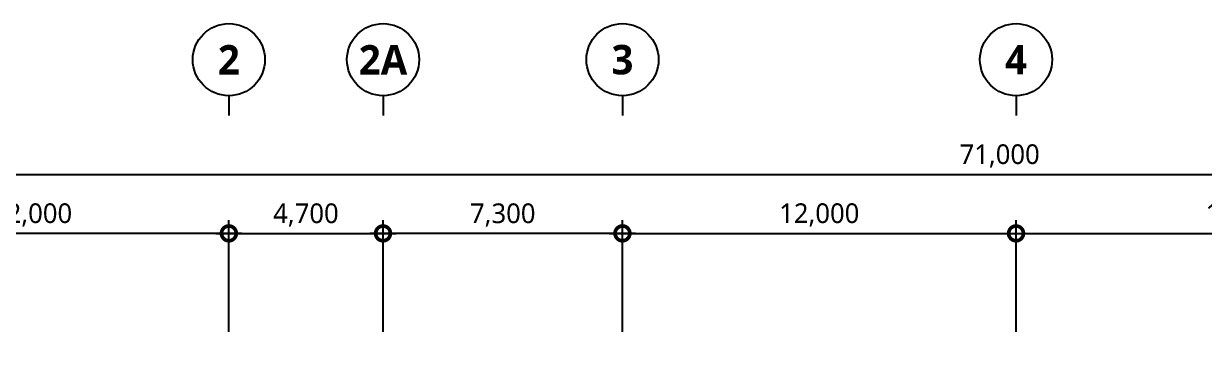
# Model space of a CAD drawing. Header units: millimetres. Extents: x 11242 to 497835, y 4200 to 105100.
# Drawn here: x 383642 to 419642, y 95100 to 105100 of the extents above; entities that cross this region are included whole.
import ezdxf
from ezdxf.enums import TextEntityAlignment as Align

# ---------------------------------------------------------------- set-up
doc = ezdxf.new("R2010")
doc.units = ezdxf.units.MM
doc.header["$LTSCALE"] = 200
doc.layers.get('DEFPOINTS').update_dxf_attribs({"color": 137})
doc.layers.add('DIM', color=7, linetype='Continuous')
doc.layers.add('SYM-BUB', color=3, linetype='Continuous')
doc.styles.add('$0$스타일1', font='malgun.ttf')
doc.styles.add('맑은고딕B', font='malgunbd.ttf')
doc.styles.add('스타일1', font='malgun.ttf')
doc.styles.add('스타일2', font='malgunbd.ttf')
doc.dimstyles.new('CJA', dxfattribs={"dimscale": 300, "dimtxt": 2.7, "dimasz": 1, "dimexe": 2, "dimexo": 3, "dimgap": 1, "dimtad": 1, "dimdec": 0, "dimzin": 1, "dimdsep": 46, "dimlunit": 6, "dimtxsty": '$0$스타일1', "dimblk": 'CJDOT', "dimcen": 0.09, "dimdle": 1, "dimclrd": 256, "dimclre": 256, "dimclrt": 3, "dimadec": 0, "dimazin": 0, "dimtfac": 1, "dimtdec": 0, "dimtix": 1, "dimtmove": 2, "dimatfit": 3, "dimldrblk": 'CJDOT', "dimfxl": 1, "dimtolj": 1, "dimtzin": 1, "dimarcsym": 0})

# ---------------------------------------------------------------- blocks, each defined once
blk = doc.blocks.new('_DotSmall')
at = {"color": 0, "linetype": 'ByBlock', "const_width": 0.5}
blk.add_lwpolyline([(-0.0625, 0, 1), (0.0625, 0, 1)], format="xyb", close=True, dxfattribs=at)
blk = doc.blocks.new('*D133')
at = {"layer": 'DEFPOINTS', "color": 0, "transparency": 16777216}
for p in [(448900, 100500), (377900, 95100), (448900, 95100)]:
    blk.add_point(p, dxfattribs=at)
at = {"layer": 'DIM', "color": 7, "lineweight": -2, "transparency": 16777216}
for p, q in [((377900, 95700), (377900, 100900)), ((448900, 95700), (448900, 100900)), ((377500, 100500), (449300, 100500))]:
    blk.add_line(p, q, dxfattribs=at)
at = {"layer": 'DIM', "color": 7, "lineweight": -2, "transparency": 16777216, "xscale": 900, "yscale": 900, "zscale": 900, "rotation": 180}
blk.add_blockref('_DotSmall', (377900, 100500), dxfattribs=at)
at = {"layer": 'DIM', "color": 7, "lineweight": -2, "transparency": 16777216, "xscale": 900, "yscale": 900, "zscale": 900}
blk.add_blockref('_DotSmall', (448900, 100500), dxfattribs=at)
at = {"layer": 'DIM', "color": 3, "transparency": 16777216, "insert": (413400, 101062), "char_height": 600, "attachment_point": 5, "style": '스타일1'}
blk.add_mtext('\\A1;71,000', dxfattribs=at)
blk = doc.blocks.new('CJDOT')
blk.add_line((-2, 0), (2, 0))
at = {"const_width": 0.5}
blk.add_lwpolyline([(-0.25, 0, 1), (0.25, 0, 1)], format="xyb", close=True, dxfattribs=at)
blk = doc.blocks.new('NEW_BUB')
at = {"layer": 'SYM-BUB', "color": 6}
blk.add_line((0, 3), (0, 0), dxfattribs=at)
blk.add_circle((0, 8.5), 5.5, dxfattribs=at)
at = {"layer": 'SYM-BUB', "color": 3, "style": '스타일2'}
blk.add_attdef('X', text='', height=4.5, dxfattribs=at).set_placement((0, 8.5), align=Align.MIDDLE)
blk = doc.blocks.new('*D136')
at = {"layer": 'DEFPOINTS', "color": 0, "transparency": 16777216}
for p in [(427900, 98700), (413900, 95100), (427900, 95100)]:
    blk.add_point(p, dxfattribs=at)
at = {"layer": 'DIM', "color": 7, "lineweight": -2, "transparency": 16777216}
for p, q in [((413900, 95700), (413900, 99100)), ((427900, 95700), (427900, 99100)), ((413500, 98700), (428300, 98700))]:
    blk.add_line(p, q, dxfattribs=at)
at = {"layer": 'DIM', "color": 7, "lineweight": -2, "transparency": 16777216, "xscale": 900, "yscale": 900, "zscale": 900, "rotation": 180}
blk.add_blockref('_DotSmall', (413900, 98700), dxfattribs=at)
at = {"layer": 'DIM', "color": 7, "lineweight": -2, "transparency": 16777216, "xscale": 900, "yscale": 900, "zscale": 900}
blk.add_blockref('_DotSmall', (427900, 98700), dxfattribs=at)
at = {"layer": 'DIM', "color": 3, "transparency": 16777216, "insert": (420900, 99262), "char_height": 600, "attachment_point": 5, "style": '스타일1'}
blk.add_mtext('\\A1;14,000', dxfattribs=at)
blk = doc.blocks.new('*D137')
at = {"layer": 'DEFPOINTS', "color": 0, "transparency": 16777216}
for p in [(413900, 98700), (401900, 95100), (413900, 95100)]:
    blk.add_point(p, dxfattribs=at)
at = {"layer": 'DIM', "color": 7, "lineweight": -2, "transparency": 16777216}
for p, q in [((401900, 95700), (401900, 99100)), ((413900, 95700), (413900, 99100)), ((401500, 98700), (414300, 98700))]:
    blk.add_line(p, q, dxfattribs=at)
at = {"layer": 'DIM', "color": 7, "lineweight": -2, "transparency": 16777216, "xscale": 900, "yscale": 900, "zscale": 900, "rotation": 180}
blk.add_blockref('_DotSmall', (401900, 98700), dxfattribs=at)
at = {"layer": 'DIM', "color": 7, "lineweight": -2, "transparency": 16777216, "xscale": 900, "yscale": 900, "zscale": 900}
blk.add_blockref('_DotSmall', (413900, 98700), dxfattribs=at)
at = {"layer": 'DIM', "color": 3, "transparency": 16777216, "insert": (407900, 99262), "char_height": 600, "attachment_point": 5, "style": '스타일1'}
blk.add_mtext('\\A1;12,000', dxfattribs=at)
blk = doc.blocks.new('*D138')
at = {"layer": 'DEFPOINTS', "color": 0, "transparency": 16777216}
for p in [(394600, 98700), (389900, 95100), (394600, 95100)]:
    blk.add_point(p, dxfattribs=at)
at = {"layer": 'DIM', "color": 7, "lineweight": -2, "transparency": 16777216}
for p, q in [((389900, 95700), (389900, 99100)), ((394600, 95700), (394600, 99100)), ((389500, 98700), (395000, 98700))]:
    blk.add_line(p, q, dxfattribs=at)
at = {"layer": 'DIM', "color": 7, "lineweight": -2, "transparency": 16777216, "xscale": 900, "yscale": 900, "zscale": 900, "rotation": 180}
blk.add_blockref('_DotSmall', (389900, 98700), dxfattribs=at)
at = {"layer": 'DIM', "color": 7, "lineweight": -2, "transparency": 16777216, "xscale": 900, "yscale": 900, "zscale": 900}
blk.add_blockref('_DotSmall', (394600, 98700), dxfattribs=at)
at = {"layer": 'DIM', "color": 3, "transparency": 16777216, "insert": (392250, 99260), "char_height": 600, "attachment_point": 5, "style": '스타일1'}
blk.add_mtext('\\A1;4,700', dxfattribs=at)
blk = doc.blocks.new('*D141')
at = {"layer": 'DEFPOINTS', "color": 0, "transparency": 16777216}
for p in [(394600, 98700), (394600, 95100), (401900, 95100)]:
    blk.add_point(p, dxfattribs=at)
at = {"layer": 'DIM', "color": 7, "lineweight": -2, "transparency": 16777216}
for p, q in [((394600, 95700), (394600, 99100)), ((401900, 95700), (401900, 99100)), ((402300, 98700), (394200, 98700))]:
    blk.add_line(p, q, dxfattribs=at)
at = {"layer": 'DIM', "color": 7, "lineweight": -2, "transparency": 16777216, "xscale": 900, "yscale": 900, "zscale": 900, "rotation": 180}
blk.add_blockref('_DotSmall', (394600, 98700), dxfattribs=at)
at = {"layer": 'DIM', "color": 7, "lineweight": -2, "transparency": 16777216, "xscale": 900, "yscale": 900, "zscale": 900}
blk.add_blockref('_DotSmall', (401900, 98700), dxfattribs=at)
at = {"layer": 'DIM', "color": 3, "transparency": 16777216, "insert": (398250, 99260), "char_height": 600, "attachment_point": 5, "style": '스타일1'}
blk.add_mtext('\\A1;7,300', dxfattribs=at)
blk = doc.blocks.new('*D143')
at = {"layer": 'DEFPOINTS', "color": 0, "transparency": 16777216}
for p in [(377900, 98700), (377900, 95100), (389900, 95100)]:
    blk.add_point(p, dxfattribs=at)
at = {"layer": 'DIM', "color": 7, "lineweight": -2, "transparency": 16777216}
for p, q in [((377900, 95700), (377900, 99100)), ((389900, 95700), (389900, 99100)), ((390300, 98700), (377500, 98700))]:
    blk.add_line(p, q, dxfattribs=at)
at = {"layer": 'DIM', "color": 7, "lineweight": -2, "transparency": 16777216, "xscale": 900, "yscale": 900, "zscale": 900, "rotation": 180}
blk.add_blockref('_DotSmall', (377900, 98700), dxfattribs=at)
at = {"layer": 'DIM', "color": 7, "lineweight": -2, "transparency": 16777216, "xscale": 900, "yscale": 900, "zscale": 900}
blk.add_blockref('_DotSmall', (389900, 98700), dxfattribs=at)
at = {"layer": 'DIM', "color": 3, "transparency": 16777216, "insert": (383900, 99262), "char_height": 600, "attachment_point": 5, "style": '스타일1'}
blk.add_mtext('\\A1;12,000', dxfattribs=at)

msp = doc.modelspace()

# ---------------------------------------------------------------- block references
at = {"layer": 'SYM-BUB'}
ref = msp.add_blockref('NEW_BUB', (389900, 102300), dxfattribs=dict(at, xscale=200.0000000000001, yscale=200.0000000000001, zscale=200.0000000000001))
ref.add_attrib('X', '2', dxfattribs={"color": 3, "height": 900, "style": '맑은고딕B'}).set_placement((389900, 104000), align=Align.MIDDLE)
ref = msp.add_blockref('NEW_BUB', (394600, 102300), dxfattribs=dict(at, xscale=200.0000000000001, yscale=200.0000000000001, zscale=200.0000000000001))
ref.add_attrib('X', '2A', dxfattribs={"color": 3, "height": 900, "style": '맑은고딕B'}).set_placement((394600, 104000), align=Align.MIDDLE)
ref = msp.add_blockref('NEW_BUB', (401900, 102300), dxfattribs=dict(at, xscale=200.0000000000001, yscale=200.0000000000001, zscale=200.0000000000001))
ref.add_attrib('X', '3', dxfattribs={"color": 3, "height": 900, "style": '맑은고딕B'}).set_placement((401900, 104000), align=Align.MIDDLE)
ref = msp.add_blockref('NEW_BUB', (413900, 102300), dxfattribs=dict(at, xscale=200.0000000000001, yscale=200.0000000000001, zscale=200.0000000000001))
ref.add_attrib('X', '4', dxfattribs={"color": 3, "height": 900, "style": '맑은고딕B'}).set_placement((413900, 104000), align=Align.MIDDLE)

# ---------------------------------------------------------------- dimensions: what is measured, and where the dimension line sits
at = {"layer": 'DIM'}
dim = msp.add_linear_dim(base=(448900, 100500), p1=(377900, 95100), p2=(448900, 95100), angle=180, dimstyle='CJA', override={"dimscale": 200, "dimtxt": 3, "dimasz": 4.5, "dimtxsty": '스타일1', "dimblk1": 'DotSmall', "dimblk2": 'DotSmall', "dimsah": 1, "dimdle": 2, "dimclrd": 7, "dimclre": 7}, dxfattribs=at)
dim.commit()
dim.dimension.update_dxf_attribs({"geometry": '*D133', "text_midpoint": (413400, 101062), "dimtype": 160})
for base, p1, p2, picture, middle in [((377900, 98700), (389900, 95100), (377900, 95100), '*D143', (383900, 99262)), ((394600, 98700), (401900, 95100), (394600, 95100), '*D141', (398250, 99260.3))]:
    dim = msp.add_linear_dim(base=base, p1=p1, p2=p2, angle=180, dimstyle='CJA', override={"dimscale": 200, "dimtxt": 3, "dimasz": 4.5, "dimtxsty": '스타일1', "dimblk1": 'DotSmall', "dimblk2": 'DotSmall', "dimsah": 1, "dimdle": 2, "dimclrd": 7, "dimclre": 7}, dxfattribs=at)
    dim.commit()
    dim.dimension.update_dxf_attribs({"geometry": picture, "text_midpoint": middle})
for base, p1, p2, picture, middle in [((394600, 98700), (389900, 95100), (394600, 95100), '*D138', (392250, 99260.3)), ((413900, 98700), (401900, 95100), (413900, 95100), '*D137', (407900, 99262)), ((427900, 98700), (413900, 95100), (427900, 95100), '*D136', (420900, 99262))]:
    dim = msp.add_linear_dim(base=base, p1=p1, p2=p2, dimstyle='CJA', override={"dimscale": 200, "dimtxt": 3, "dimasz": 4.5, "dimtxsty": '스타일1', "dimblk1": 'DotSmall', "dimblk2": 'DotSmall', "dimsah": 1, "dimdle": 2, "dimclrd": 7, "dimclre": 7}, dxfattribs=at)
    dim.commit()
    dim.dimension.update_dxf_attribs({"geometry": picture, "text_midpoint": middle})

doc.saveas('drawing.dxf')
